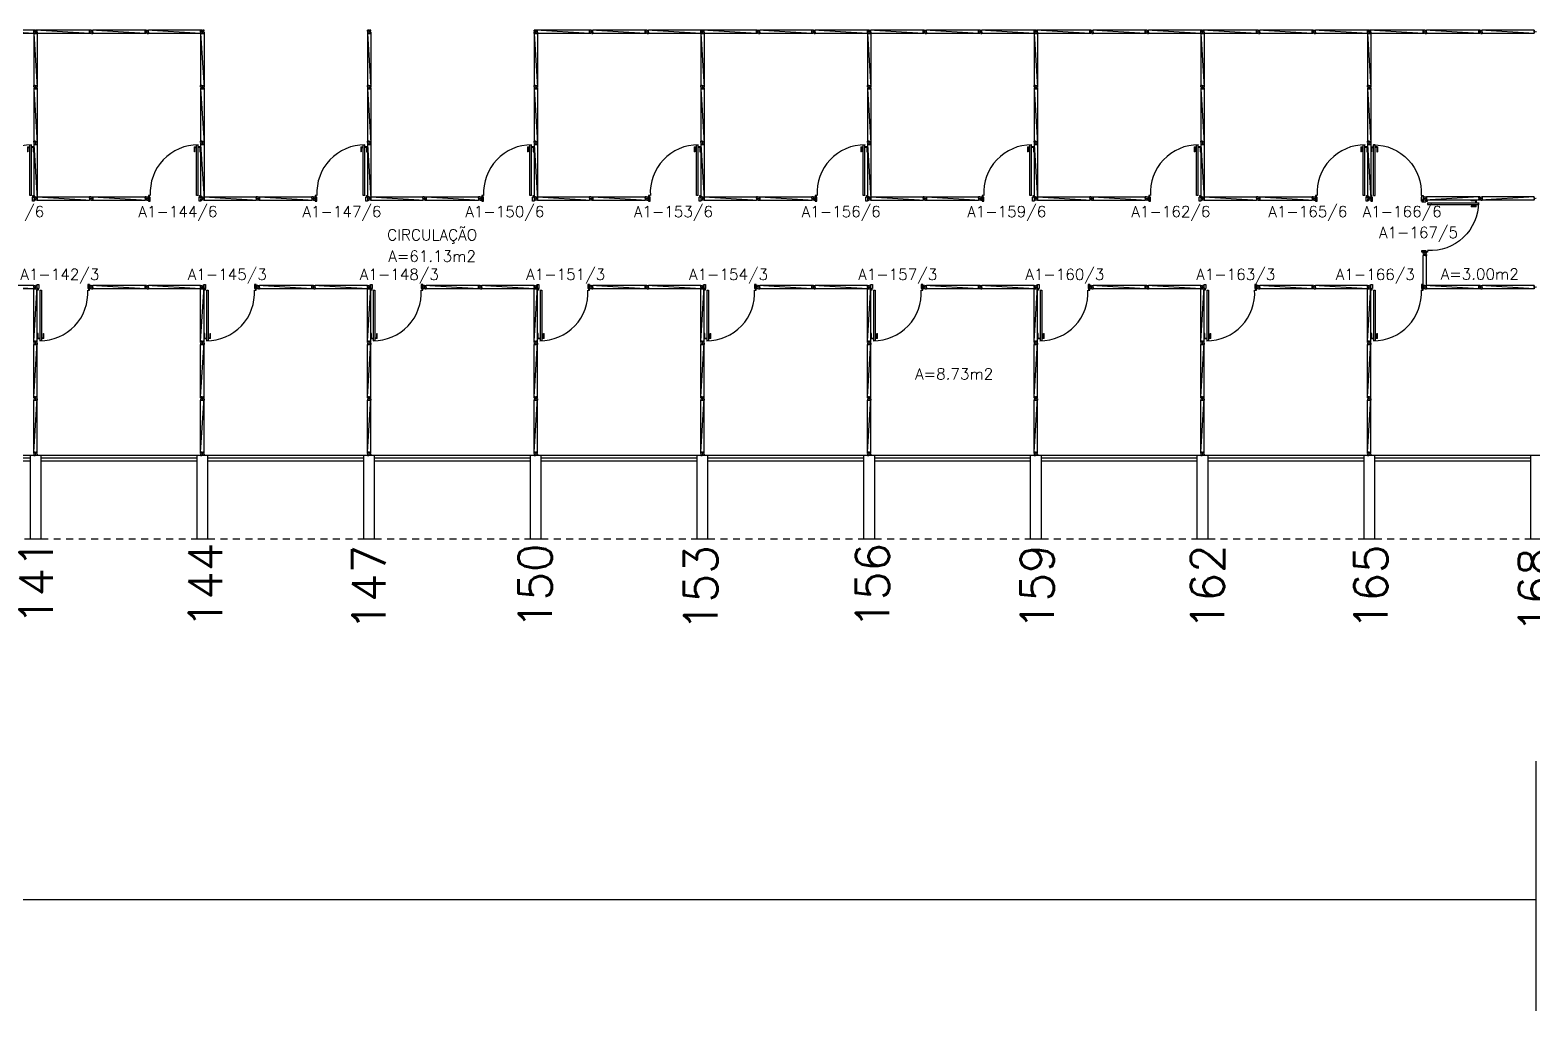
# Model space of a CAD drawing. Header units: millimetres. Extents: x 2641 to 2879, y 1208 to 1302.
# Drawn here: x 2794.93 to 2821.98, y 1210.89 to 1228.56 of the extents above; entities that cross this region are included whole.
import ezdxf
from ezdxf.enums import TextEntityAlignment as Align

# ---------------------------------------------------------------- set-up
doc = ezdxf.new("R2010")
doc.units = ezdxf.units.MM
doc.linetypes.add('HIDDEN2', pattern=[0.1875, 0.125, -0.0625])
for name, color, linetype in [('AREA', 2, 'Continuous'), ('DIV', 2, 'Continuous'), ('ESQ', 1, 'Continuous'), ('ESTR', 3, 'Continuous'), ('NOPILAR1', 2, 'Continuous'), ('PROJ', 1, 'HIDDEN2'), ('TEXTO', 2, 'Continuous'), ('TEXTO-ENDEREÇO', 2, 'Continuous'), ('TEXTOCENTROCUSTO', 2, 'Continuous')]:
    doc.layers.add(name, color=color, linetype=linetype)
doc.styles.add('1', font='romans.shx')
doc.styles.add('NOPILAR', font='simplex.shx', dxfattribs={"height": 0.6})
doc.styles.add('UNB-100', font='simplex.shx', dxfattribs={"height": 0.2})
doc.styles.add('UNB-100-1', font='simplex.shx', dxfattribs={"height": 0.2})
doc.dimstyles.new('1-600', dxfattribs={"dimtxt": 1.1, "dimasz": 2.5, "dimexe": 2, "dimexo": 4, "dimgap": 0.2, "dimtad": 1, "dimdec": 0, "dimzin": 4, "dimdsep": 46, "dimlunit": 6, "dimtxsty": '1', "dimblk1": 'NONE', "dimblk2": 'NONE', "dimsah": 1, "dimcen": 0, "dimclrd": 2, "dimclre": 2, "dimclrt": 2, "dimadec": 0, "dimazin": 0, "dimtfac": 1, "dimtdec": 0, "dimtmove": 2, "dimatfit": 3, "dimldrblk": 'NONE', "dimfxl": 1, "dimtolj": 1, "dimtzin": 0, "dimarcsym": 0})

# ---------------------------------------------------------------- blocks, each defined once
blk = doc.blocks.new('PILAR-SLS')
blk.add_lwpolyline([(0.003, -72.501), (0.003, -74.001), (0.203, -74.001), (0.203, -72.501)], close=True)
blk = doc.blocks.new('PDV2D-SLS')
at = {"layer": 'DIV'}
for p, q in [((0.03, 0.05), (0.06, 0.05)), ((0.03, 0.035), (0.03, 0.05)), ((0.03, -0.035), (0.03, 0.035)), ((0.06, 0.05), (0.06, -0.02)), ((0.941, 0.05), (0.941, -0.02)), ((0.971, 0.05), (0.941, 0.05)), ((0.971, 0.035), (0.971, 0.05)), ((0.971, -0.035), (0.971, 0.035)), ((0.03, -0.05), (0.03, -0.035)), ((0.05, -0.05), (0.03, -0.05)), ((0.05, -0.02), (0.06, -0.02)), ((0.05, -0.02), (0.05, -0.05)), ((0.079, -0.05), (0.109, -0.05)), ((0.079, -0.05), (0.079, -0.965)), ((0.109, -0.05), (0.109, -0.965)), ((0.951, -0.02), (0.941, -0.02)), ((0.951, -0.02), (0.951, -0.05)), ((0.951, -0.05), (0.971, -0.05)), ((0.971, -0.05), (0.971, -0.035)), ((0.036, -0.925), (0.036, -0.835)), ((0.046, -0.835), (0.036, -0.835)), ((0.036, -0.925), (0.076, -0.925)), ((0.046, -0.915), (0.046, -0.835)), ((0.046, -0.915), (0.076, -0.915)), ((0.109, -0.965), (0.079, -0.965)), ((0.141, -0.915), (0.111, -0.915)), ((0.151, -0.925), (0.111, -0.925)), ((0.141, -0.915), (0.141, -0.835)), ((0.141, -0.835), (0.151, -0.835)), ((0.151, -0.925), (0.151, -0.835))]:
    blk.add_line(p, q, dxfattribs=at)
blk.add_arc((0.076, -0.1), 0.865, 270, 3.3214, dxfattribs=at)
blk = doc.blocks.new('DIVMT-SLS')
for p, q in [((-0.03, 0.03), (-0.03, 0.006)), ((-0.008, 0.03), (-0.03, 0.03)), ((-0.0185, 0.006), (-0.03, 0.006)), ((-0.0185, -0.006), (-0.0185, 0.006)), ((-0.008, 0.03), (-0.008, 0.02)), ((-0.008, 0.02), (0.008, 0.02)), ((-0.0051, 0), (0.0051, 0)), ((0.0051, 0), (-0.0051, 0)), ((-0.0051, 0), (0.0051, 0)), ((0.97, -0.03), (0, 0.03)), ((0, -0.0051), (0, 0.0051)), ((0, 0.0051), (0, -0.0051)), ((0.008, 0.03), (0.008, 0.02)), ((0.008, 0.03), (0.03, 0.03)), ((0.0205, 0.006), (0.03, 0.006)), ((0.0205, -0.006), (0.0205, 0.006)), ((0.0205, 0.006), (0.0205, -0.006)), ((0.0205, 0.006), (0.03, 0.006)), ((0.97, 0.03), (0.03, 0.03)), ((0.03, 0.006), (0.03, 0.03)), ((0.03, -0.03), (0.03, 0.03)), ((0.03, -0.005), (0.03, 0.005)), ((0.97, 0.03), (0.97, 0.009)), ((0.97, 0.009), (0.97, 0.027)), ((0.9795, 0.006), (0.97, 0.006)), ((0.97, -0.005), (0.97, 0.005)), ((0.9795, 0.006), (0.9795, -0.006)), ((1.0051, 0), (0.9949, 0)), ((1, 0.0051), (1, -0.0051)), ((-0.0185, -0.006), (-0.03, -0.006)), ((-0.03, -0.03), (-0.03, -0.006)), ((-0.008, -0.03), (-0.03, -0.03)), ((-0.008, -0.03), (-0.008, -0.02)), ((-0.008, -0.02), (0.008, -0.02)), ((0.008, -0.03), (0.008, -0.02)), ((0.008, -0.03), (0.03, -0.03)), ((0.0205, -0.006), (0.03, -0.006)), ((0.0205, -0.006), (0.03, -0.006)), ((0.03, -0.006), (0.03, -0.03)), ((0.97, -0.03), (0.03, -0.03)), ((0.9795, -0.006), (0.97, -0.006)), ((0.97, -0.009), (0.97, -0.027))]:
    blk.add_line(p, q)
blk = doc.blocks.new('A$C40560D69')
at = {"layer": 'DIV'}
for p, q in [((0, 0.038), (0, 0.06)), ((0.024, 0.06), (0, 0.06)), ((0, 0.038), (0.01, 0.038)), ((0, 0.022), (0, 0)), ((0, 0.022), (0.01, 0.022)), ((0, 0), (0.024, 0)), ((0.01, 0.022), (0.01, 0.038)), ((0.024, 0.051), (0.024, 0.06)), ((0.024, 0.051), (0.024, 0.06)), ((0.024, 0.051), (0.036, 0.051)), ((0.036, 0.051), (0.024, 0.051)), ((0.036, 0.012), (0.024, 0.012)), ((0.024, 0.012), (0.024, 0)), ((0.025, 0.03), (0.035, 0.03)), ((0.035, 0.03), (0.025, 0.03)), ((0.03, 0.025), (0.03, 0.035)), ((0.03, 0.035), (0.03, 0.025)), ((0.03, 0.025), (0.03, 0.035)), ((0.036, 0.051), (0.036, 0.06)), ((0.036, 0.051), (0.036, 0.06)), ((0.036, 0.06), (0.06, 0.06)), ((0.036, 0.012), (0.036, 0)), ((0.06, 0), (0.036, 0)), ((0.05, 0.022), (0.05, 0.038)), ((0.06, 0.038), (0.05, 0.038)), ((0.06, 0.022), (0.05, 0.022)), ((0.06, 0.038), (0.06, 0.06)), ((0.06, 0.022), (0.06, 0))]:
    blk.add_line(p, q, dxfattribs=at)
blk = doc.blocks.new('*D52')
at = {"layer": 'DEFPOINTS', "color": 0, "transparency": 16777216}
for p in [(2731.933, 1219.395), (2822.033, 1219.395), (2731.933, 1212.895)]:
    blk.add_point(p, dxfattribs=at)
at = {"layer": 'TEXTOCENTROCUSTO', "color": 2, "lineweight": -2, "transparency": 16777216}
for p, q in [((2731.933, 1215.395), (2731.933, 1210.895)), ((2822.033, 1215.395), (2822.033, 1210.895)), ((2822.033, 1212.895), (2731.933, 1212.895))]:
    blk.add_line(p, q, dxfattribs=at)
at = {"layer": 'TEXTOCENTROCUSTO', "color": 2, "transparency": 16777216, "insert": (2776.983, 1213.828), "char_height": 1.1, "attachment_point": 5, "style": '1'}
blk.add_mtext('\\A1;Biologia', dxfattribs=at)
blk = doc.blocks.new('_NONE')
at = {"color": 0, "linetype": 'ByBlock'}
blk.add_circle((0, 0), 0.25, dxfattribs=at)

msp = doc.modelspace()

# ---------------------------------------------------------------- linework, layer by layer
at = {"layer": 'DIV'}
for p, q in [((2795.003, 1228.556), (2795.063, 1228.556)), ((2795.027, 1228.556), (2795.003, 1228.556)), ((2795.003, 1228.556), (2795.063, 1228.556)), ((2795.003, 1228.534), (2795.003, 1228.556)), ((2795.003, 1228.534), (2795.013, 1228.534)), ((2795.003, 1228.518), (2795.013, 1228.518)), ((2795.003, 1228.518), (2795.003, 1228.496)), ((2795.003, 1228.496), (2795.027, 1228.496)), ((2795.003, 1228.496), (2795.063, 1228.496)), ((2795.024, 1228.556), (2795.006, 1228.556)), ((2795.024, 1228.496), (2795.006, 1228.496)), ((2795.013, 1228.518), (2795.013, 1228.534)), ((2795.027, 1228.547), (2795.027, 1228.556)), ((2795.027, 1228.547), (2795.027, 1228.556)), ((2795.027, 1228.547), (2795.027, 1228.556)), ((2795.039, 1228.547), (2795.027, 1228.547)), ((2795.027, 1228.547), (2795.039, 1228.547)), ((2795.039, 1228.547), (2795.027, 1228.547)), ((2795.027, 1228.508), (2795.039, 1228.508)), ((2795.027, 1228.508), (2795.027, 1228.496)), ((2795.027, 1228.506), (2795.027, 1228.496)), ((2795.039, 1228.506), (2795.027, 1228.506)), ((2795.028, 1228.556), (2795.038, 1228.556)), ((2795.028, 1228.556), (2795.038, 1228.556)), ((2795.038, 1228.526), (2795.028, 1228.526)), ((2795.028, 1228.526), (2795.038, 1228.526)), ((2795.038, 1228.526), (2795.028, 1228.526)), ((2795.038, 1228.526), (2795.028, 1228.526)), ((2795.028, 1228.496), (2795.038, 1228.496)), ((2795.033, 1228.521), (2795.033, 1228.531)), ((2795.033, 1228.531), (2795.033, 1228.521)), ((2795.033, 1228.521), (2795.033, 1228.531)), ((2795.033, 1228.531), (2795.033, 1228.521)), ((2795.033, 1228.521), (2795.033, 1228.531)), ((2795.039, 1228.547), (2795.039, 1228.556)), ((2795.039, 1228.547), (2795.039, 1228.556)), ((2795.039, 1228.556), (2795.063, 1228.556)), ((2795.039, 1228.547), (2795.039, 1228.556)), ((2795.039, 1228.508), (2795.039, 1228.496)), ((2795.039, 1228.506), (2795.039, 1228.496)), ((2795.063, 1228.496), (2795.039, 1228.496)), ((2795.042, 1228.556), (2795.06, 1228.556)), ((2795.063, 1228.556), (2795.042, 1228.556)), ((2795.063, 1228.496), (2795.042, 1228.496)), ((2795.042, 1228.496), (2795.06, 1228.496)), ((2795.053, 1228.518), (2795.053, 1228.534)), ((2795.063, 1228.534), (2795.053, 1228.534)), ((2795.063, 1228.518), (2795.053, 1228.518)), ((2795.063, 1228.534), (2795.063, 1228.556)), ((2795.063, 1228.518), (2795.063, 1228.496)), ((2798.003, 1228.556), (2798.063, 1228.556)), ((2798.003, 1228.534), (2798.003, 1228.556)), ((2798.027, 1228.556), (2798.003, 1228.556)), ((2798.003, 1228.556), (2798.063, 1228.556)), ((2798.003, 1228.534), (2798.013, 1228.534)), ((2798.003, 1228.518), (2798.003, 1228.496)), ((2798.003, 1228.518), (2798.013, 1228.518)), ((2798.003, 1228.496), (2798.027, 1228.496)), ((2798.003, 1228.496), (2798.063, 1228.496)), ((2798.024, 1228.556), (2798.006, 1228.556)), ((2798.024, 1228.496), (2798.006, 1228.496)), ((2798.013, 1228.518), (2798.013, 1228.534)), ((2798.027, 1228.547), (2798.027, 1228.556)), ((2798.027, 1228.547), (2798.027, 1228.556)), ((2798.027, 1228.547), (2798.027, 1228.556)), ((2798.039, 1228.547), (2798.027, 1228.547)), ((2798.027, 1228.547), (2798.039, 1228.547)), ((2798.039, 1228.547), (2798.027, 1228.547)), ((2798.027, 1228.508), (2798.039, 1228.508)), ((2798.027, 1228.508), (2798.027, 1228.496)), ((2798.027, 1228.506), (2798.027, 1228.496)), ((2798.039, 1228.506), (2798.027, 1228.506)), ((2798.028, 1228.556), (2798.038, 1228.556)), ((2798.028, 1228.556), (2798.038, 1228.556)), ((2798.038, 1228.526), (2798.028, 1228.526)), ((2798.028, 1228.526), (2798.038, 1228.526)), ((2798.038, 1228.526), (2798.028, 1228.526)), ((2798.038, 1228.526), (2798.028, 1228.526)), ((2798.028, 1228.496), (2798.038, 1228.496)), ((2798.033, 1228.521), (2798.033, 1228.531)), ((2798.033, 1228.531), (2798.033, 1228.521)), ((2798.033, 1228.521), (2798.033, 1228.531)), ((2798.033, 1228.531), (2798.033, 1228.521)), ((2798.033, 1228.521), (2798.033, 1228.531)), ((2798.039, 1228.547), (2798.039, 1228.556)), ((2798.039, 1228.547), (2798.039, 1228.556)), ((2798.039, 1228.556), (2798.063, 1228.556)), ((2798.039, 1228.547), (2798.039, 1228.556)), ((2798.039, 1228.508), (2798.039, 1228.496)), ((2798.039, 1228.506), (2798.039, 1228.496)), ((2798.063, 1228.496), (2798.039, 1228.496)), ((2798.042, 1228.556), (2798.06, 1228.556)), ((2798.063, 1228.556), (2798.042, 1228.556)), ((2798.063, 1228.496), (2798.042, 1228.496)), ((2798.042, 1228.496), (2798.06, 1228.496)), ((2798.053, 1228.518), (2798.053, 1228.534)), ((2798.063, 1228.534), (2798.053, 1228.534)), ((2798.063, 1228.518), (2798.053, 1228.518)), ((2798.063, 1228.534), (2798.063, 1228.556)), ((2798.063, 1228.518), (2798.063, 1228.496)), ((2801.003, 1228.556), (2801.063, 1228.556)), ((2801.003, 1228.534), (2801.003, 1228.556)), ((2801.027, 1228.556), (2801.003, 1228.556)), ((2801.003, 1228.556), (2801.063, 1228.556)), ((2801.003, 1228.534), (2801.013, 1228.534)), ((2801.003, 1228.518), (2801.003, 1228.496)), ((2801.003, 1228.518), (2801.013, 1228.518)), ((2801.003, 1228.496), (2801.027, 1228.496)), ((2801.003, 1228.496), (2801.063, 1228.496)), ((2801.024, 1228.556), (2801.006, 1228.556)), ((2801.024, 1228.496), (2801.006, 1228.496)), ((2801.013, 1228.518), (2801.013, 1228.534)), ((2801.027, 1228.547), (2801.027, 1228.556)), ((2801.027, 1228.547), (2801.027, 1228.556)), ((2801.027, 1228.547), (2801.027, 1228.556)), ((2801.039, 1228.547), (2801.027, 1228.547)), ((2801.027, 1228.547), (2801.039, 1228.547)), ((2801.039, 1228.547), (2801.027, 1228.547)), ((2801.027, 1228.508), (2801.039, 1228.508)), ((2801.027, 1228.508), (2801.027, 1228.496)), ((2801.027, 1228.506), (2801.027, 1228.496)), ((2801.039, 1228.506), (2801.027, 1228.506)), ((2801.028, 1228.556), (2801.038, 1228.556)), ((2801.028, 1228.556), (2801.038, 1228.556)), ((2801.038, 1228.526), (2801.028, 1228.526)), ((2801.028, 1228.526), (2801.038, 1228.526)), ((2801.038, 1228.526), (2801.028, 1228.526)), ((2801.038, 1228.526), (2801.028, 1228.526)), ((2801.028, 1228.496), (2801.038, 1228.496)), ((2801.033, 1228.521), (2801.033, 1228.531)), ((2801.033, 1228.531), (2801.033, 1228.521)), ((2801.033, 1228.521), (2801.033, 1228.531)), ((2801.033, 1228.531), (2801.033, 1228.521)), ((2801.033, 1228.521), (2801.033, 1228.531)), ((2801.039, 1228.547), (2801.039, 1228.556)), ((2801.039, 1228.547), (2801.039, 1228.556)), ((2801.039, 1228.556), (2801.063, 1228.556)), ((2801.039, 1228.547), (2801.039, 1228.556)), ((2801.039, 1228.508), (2801.039, 1228.496)), ((2801.039, 1228.506), (2801.039, 1228.496)), ((2801.063, 1228.496), (2801.039, 1228.496)), ((2801.042, 1228.556), (2801.06, 1228.556)), ((2801.063, 1228.556), (2801.042, 1228.556)), ((2801.063, 1228.496), (2801.042, 1228.496)), ((2801.042, 1228.496), (2801.06, 1228.496)), ((2801.053, 1228.518), (2801.053, 1228.534)), ((2801.063, 1228.534), (2801.053, 1228.534)), ((2801.063, 1228.518), (2801.053, 1228.518)), ((2801.063, 1228.534), (2801.063, 1228.556)), ((2801.063, 1228.518), (2801.063, 1228.496)), ((2804.003, 1228.556), (2804.063, 1228.556)), ((2804.003, 1228.534), (2804.003, 1228.556)), ((2804.027, 1228.556), (2804.003, 1228.556)), ((2804.003, 1228.556), (2804.063, 1228.556)), ((2804.003, 1228.556), (2804.063, 1228.556)), ((2804.027, 1228.556), (2804.003, 1228.556)), ((2804.003, 1228.534), (2804.003, 1228.556)), ((2804.003, 1228.556), (2804.063, 1228.556)), ((2804.003, 1228.534), (2804.013, 1228.534)), ((2804.003, 1228.534), (2804.013, 1228.534)), ((2804.003, 1228.518), (2804.003, 1228.496)), ((2804.003, 1228.518), (2804.013, 1228.518)), ((2804.003, 1228.518), (2804.013, 1228.518)), ((2804.003, 1228.518), (2804.003, 1228.496)), ((2804.003, 1228.496), (2804.027, 1228.496)), ((2804.003, 1228.496), (2804.063, 1228.496)), ((2804.003, 1228.496), (2804.063, 1228.496)), ((2804.003, 1228.496), (2804.027, 1228.496)), ((2804.024, 1228.556), (2804.006, 1228.556)), ((2804.024, 1228.556), (2804.006, 1228.556)), ((2804.024, 1228.496), (2804.006, 1228.496)), ((2804.024, 1228.496), (2804.006, 1228.496)), ((2804.013, 1228.518), (2804.013, 1228.534)), ((2804.013, 1228.518), (2804.013, 1228.534)), ((2804.027, 1228.547), (2804.027, 1228.556)), ((2804.027, 1228.547), (2804.027, 1228.556)), ((2804.027, 1228.547), (2804.027, 1228.556)), ((2804.027, 1228.547), (2804.027, 1228.556)), ((2804.027, 1228.547), (2804.027, 1228.556)), ((2804.027, 1228.547), (2804.027, 1228.556)), ((2804.039, 1228.547), (2804.027, 1228.547)), ((2804.027, 1228.547), (2804.039, 1228.547)), ((2804.039, 1228.547), (2804.027, 1228.547)), ((2804.039, 1228.547), (2804.027, 1228.547)), ((2804.027, 1228.547), (2804.039, 1228.547)), ((2804.039, 1228.547), (2804.027, 1228.547)), ((2804.027, 1228.508), (2804.039, 1228.508)), ((2804.027, 1228.508), (2804.027, 1228.496)), ((2804.027, 1228.508), (2804.027, 1228.496)), ((2804.027, 1228.508), (2804.039, 1228.508)), ((2804.027, 1228.506), (2804.027, 1228.496)), ((2804.039, 1228.506), (2804.027, 1228.506)), ((2804.039, 1228.506), (2804.027, 1228.506)), ((2804.027, 1228.506), (2804.027, 1228.496)), ((2804.028, 1228.556), (2804.038, 1228.556)), ((2804.028, 1228.556), (2804.038, 1228.556)), ((2804.028, 1228.556), (2804.038, 1228.556)), ((2804.028, 1228.556), (2804.038, 1228.556)), ((2804.038, 1228.526), (2804.028, 1228.526)), ((2804.028, 1228.526), (2804.038, 1228.526)), ((2804.038, 1228.526), (2804.028, 1228.526)), ((2804.038, 1228.526), (2804.028, 1228.526)), ((2804.038, 1228.526), (2804.028, 1228.526)), ((2804.038, 1228.526), (2804.028, 1228.526)), ((2804.028, 1228.526), (2804.038, 1228.526)), ((2804.038, 1228.526), (2804.028, 1228.526)), ((2804.028, 1228.496), (2804.038, 1228.496)), ((2804.028, 1228.496), (2804.038, 1228.496)), ((2804.033, 1228.521), (2804.033, 1228.531)), ((2804.033, 1228.531), (2804.033, 1228.521)), ((2804.033, 1228.521), (2804.033, 1228.531)), ((2804.033, 1228.531), (2804.033, 1228.521)), ((2804.033, 1228.521), (2804.033, 1228.531)), ((2804.033, 1228.521), (2804.033, 1228.531)), ((2804.033, 1228.531), (2804.033, 1228.521)), ((2804.033, 1228.521), (2804.033, 1228.531)), ((2804.033, 1228.531), (2804.033, 1228.521)), ((2804.033, 1228.521), (2804.033, 1228.531)), ((2804.039, 1228.547), (2804.039, 1228.556)), ((2804.039, 1228.547), (2804.039, 1228.556)), ((2804.039, 1228.556), (2804.063, 1228.556)), ((2804.039, 1228.547), (2804.039, 1228.556)), ((2804.039, 1228.547), (2804.039, 1228.556)), ((2804.039, 1228.556), (2804.063, 1228.556)), ((2804.039, 1228.547), (2804.039, 1228.556)), ((2804.039, 1228.547), (2804.039, 1228.556)), ((2804.039, 1228.508), (2804.039, 1228.496)), ((2804.039, 1228.508), (2804.039, 1228.496)), ((2804.039, 1228.506), (2804.039, 1228.496)), ((2804.039, 1228.506), (2804.039, 1228.496)), ((2804.063, 1228.496), (2804.039, 1228.496)), ((2804.063, 1228.496), (2804.039, 1228.496)), ((2804.042, 1228.556), (2804.06, 1228.556)), ((2804.063, 1228.556), (2804.042, 1228.556)), ((2804.063, 1228.556), (2804.042, 1228.556)), ((2804.042, 1228.556), (2804.06, 1228.556)), ((2804.063, 1228.496), (2804.042, 1228.496)), ((2804.042, 1228.496), (2804.06, 1228.496)), ((2804.042, 1228.496), (2804.06, 1228.496)), ((2804.063, 1228.496), (2804.042, 1228.496)), ((2804.053, 1228.518), (2804.053, 1228.534)), ((2804.063, 1228.534), (2804.053, 1228.534)), ((2804.063, 1228.534), (2804.053, 1228.534)), ((2804.053, 1228.518), (2804.053, 1228.534)), ((2804.063, 1228.518), (2804.053, 1228.518)), ((2804.063, 1228.518), (2804.053, 1228.518)), ((2804.063, 1228.534), (2804.063, 1228.556)), ((2804.063, 1228.534), (2804.063, 1228.556)), ((2804.063, 1228.518), (2804.063, 1228.496)), ((2804.063, 1228.518), (2804.063, 1228.496)), ((2807.003, 1228.556), (2807.063, 1228.556)), ((2807.003, 1228.534), (2807.003, 1228.556)), ((2807.027, 1228.556), (2807.003, 1228.556)), ((2807.003, 1228.556), (2807.063, 1228.556)), ((2807.003, 1228.556), (2807.063, 1228.556)), ((2807.003, 1228.534), (2807.003, 1228.556)), ((2807.027, 1228.556), (2807.003, 1228.556)), ((2807.003, 1228.556), (2807.063, 1228.556)), ((2807.003, 1228.556), (2807.063, 1228.556)), ((2807.027, 1228.556), (2807.003, 1228.556)), ((2807.003, 1228.534), (2807.003, 1228.556)), ((2807.003, 1228.556), (2807.063, 1228.556)), ((2807.003, 1228.534), (2807.013, 1228.534)), ((2807.003, 1228.534), (2807.013, 1228.534)), ((2807.003, 1228.534), (2807.013, 1228.534)), ((2807.003, 1228.518), (2807.003, 1228.496)), ((2807.003, 1228.518), (2807.013, 1228.518)), ((2807.003, 1228.518), (2807.003, 1228.496)), ((2807.003, 1228.518), (2807.013, 1228.518)), ((2807.003, 1228.518), (2807.013, 1228.518)), ((2807.003, 1228.518), (2807.003, 1228.496)), ((2807.003, 1228.496), (2807.027, 1228.496)), ((2807.003, 1228.496), (2807.063, 1228.496)), ((2807.003, 1228.496), (2807.027, 1228.496)), ((2807.003, 1228.496), (2807.063, 1228.496)), ((2807.003, 1228.496), (2807.063, 1228.496)), ((2807.003, 1228.496), (2807.027, 1228.496)), ((2807.024, 1228.556), (2807.006, 1228.556)), ((2807.024, 1228.556), (2807.006, 1228.556)), ((2807.024, 1228.556), (2807.006, 1228.556)), ((2807.024, 1228.496), (2807.006, 1228.496)), ((2807.024, 1228.496), (2807.006, 1228.496)), ((2807.024, 1228.496), (2807.006, 1228.496)), ((2807.013, 1228.518), (2807.013, 1228.534)), ((2807.013, 1228.518), (2807.013, 1228.534)), ((2807.013, 1228.518), (2807.013, 1228.534)), ((2807.027, 1228.547), (2807.027, 1228.556)), ((2807.027, 1228.547), (2807.027, 1228.556)), ((2807.027, 1228.547), (2807.027, 1228.556)), ((2807.027, 1228.547), (2807.027, 1228.556)), ((2807.027, 1228.547), (2807.027, 1228.556)), ((2807.027, 1228.547), (2807.027, 1228.556)), ((2807.027, 1228.547), (2807.027, 1228.556)), ((2807.027, 1228.547), (2807.027, 1228.556)), ((2807.027, 1228.547), (2807.027, 1228.556)), ((2807.039, 1228.547), (2807.027, 1228.547)), ((2807.027, 1228.547), (2807.039, 1228.547)), ((2807.039, 1228.547), (2807.027, 1228.547)), ((2807.039, 1228.547), (2807.027, 1228.547)), ((2807.027, 1228.547), (2807.039, 1228.547)), ((2807.039, 1228.547), (2807.027, 1228.547)), ((2807.039, 1228.547), (2807.027, 1228.547)), ((2807.027, 1228.547), (2807.039, 1228.547)), ((2807.039, 1228.547), (2807.027, 1228.547)), ((2807.027, 1228.508), (2807.039, 1228.508)), ((2807.027, 1228.508), (2807.027, 1228.496)), ((2807.027, 1228.508), (2807.039, 1228.508)), ((2807.027, 1228.508), (2807.027, 1228.496)), ((2807.027, 1228.508), (2807.027, 1228.496)), ((2807.027, 1228.508), (2807.039, 1228.508)), ((2807.027, 1228.506), (2807.027, 1228.496)), ((2807.039, 1228.506), (2807.027, 1228.506)), ((2807.027, 1228.506), (2807.027, 1228.496)), ((2807.039, 1228.506), (2807.027, 1228.506)), ((2807.039, 1228.506), (2807.027, 1228.506)), ((2807.027, 1228.506), (2807.027, 1228.496)), ((2807.028, 1228.556), (2807.038, 1228.556)), ((2807.028, 1228.556), (2807.038, 1228.556)), ((2807.028, 1228.556), (2807.038, 1228.556)), ((2807.028, 1228.556), (2807.038, 1228.556)), ((2807.028, 1228.556), (2807.038, 1228.556)), ((2807.028, 1228.556), (2807.038, 1228.556)), ((2807.038, 1228.526), (2807.028, 1228.526)), ((2807.028, 1228.526), (2807.038, 1228.526)), ((2807.038, 1228.526), (2807.028, 1228.526)), ((2807.038, 1228.526), (2807.028, 1228.526)), ((2807.038, 1228.526), (2807.028, 1228.526)), ((2807.028, 1228.526), (2807.038, 1228.526)), ((2807.038, 1228.526), (2807.028, 1228.526)), ((2807.038, 1228.526), (2807.028, 1228.526)), ((2807.038, 1228.526), (2807.028, 1228.526)), ((2807.038, 1228.526), (2807.028, 1228.526)), ((2807.028, 1228.526), (2807.038, 1228.526)), ((2807.038, 1228.526), (2807.028, 1228.526)), ((2807.028, 1228.496), (2807.038, 1228.496)), ((2807.028, 1228.496), (2807.038, 1228.496)), ((2807.028, 1228.496), (2807.038, 1228.496)), ((2807.033, 1228.521), (2807.033, 1228.531)), ((2807.033, 1228.531), (2807.033, 1228.521)), ((2807.033, 1228.521), (2807.033, 1228.531)), ((2807.033, 1228.531), (2807.033, 1228.521)), ((2807.033, 1228.521), (2807.033, 1228.531)), ((2807.033, 1228.521), (2807.033, 1228.531)), ((2807.033, 1228.531), (2807.033, 1228.521)), ((2807.033, 1228.521), (2807.033, 1228.531)), ((2807.033, 1228.531), (2807.033, 1228.521)), ((2807.033, 1228.521), (2807.033, 1228.531)), ((2807.033, 1228.521), (2807.033, 1228.531)), ((2807.033, 1228.531), (2807.033, 1228.521)), ((2807.033, 1228.521), (2807.033, 1228.531)), ((2807.033, 1228.531), (2807.033, 1228.521)), ((2807.033, 1228.521), (2807.033, 1228.531)), ((2807.039, 1228.547), (2807.039, 1228.556)), ((2807.039, 1228.547), (2807.039, 1228.556)), ((2807.039, 1228.556), (2807.063, 1228.556)), ((2807.039, 1228.547), (2807.039, 1228.556)), ((2807.039, 1228.547), (2807.039, 1228.556)), ((2807.039, 1228.547), (2807.039, 1228.556)), ((2807.039, 1228.556), (2807.063, 1228.556)), ((2807.039, 1228.547), (2807.039, 1228.556)), ((2807.039, 1228.547), (2807.039, 1228.556)), ((2807.039, 1228.556), (2807.063, 1228.556)), ((2807.039, 1228.547), (2807.039, 1228.556)), ((2807.039, 1228.547), (2807.039, 1228.556)), ((2807.039, 1228.508), (2807.039, 1228.496)), ((2807.039, 1228.508), (2807.039, 1228.496)), ((2807.039, 1228.508), (2807.039, 1228.496)), ((2807.039, 1228.506), (2807.039, 1228.496)), ((2807.039, 1228.506), (2807.039, 1228.496)), ((2807.039, 1228.506), (2807.039, 1228.496)), ((2807.063, 1228.496), (2807.039, 1228.496)), ((2807.063, 1228.496), (2807.039, 1228.496)), ((2807.063, 1228.496), (2807.039, 1228.496)), ((2807.042, 1228.556), (2807.06, 1228.556)), ((2807.063, 1228.556), (2807.042, 1228.556)), ((2807.042, 1228.556), (2807.06, 1228.556)), ((2807.063, 1228.556), (2807.042, 1228.556)), ((2807.063, 1228.556), (2807.042, 1228.556)), ((2807.042, 1228.556), (2807.06, 1228.556)), ((2807.063, 1228.496), (2807.042, 1228.496)), ((2807.042, 1228.496), (2807.06, 1228.496)), ((2807.063, 1228.496), (2807.042, 1228.496)), ((2807.042, 1228.496), (2807.06, 1228.496)), ((2807.042, 1228.496), (2807.06, 1228.496)), ((2807.063, 1228.496), (2807.042, 1228.496)), ((2807.053, 1228.518), (2807.053, 1228.534)), ((2807.063, 1228.534), (2807.053, 1228.534)), ((2807.053, 1228.518), (2807.053, 1228.534)), ((2807.063, 1228.534), (2807.053, 1228.534)), ((2807.063, 1228.534), (2807.053, 1228.534)), ((2807.053, 1228.518), (2807.053, 1228.534)), ((2807.063, 1228.518), (2807.053, 1228.518)), ((2807.063, 1228.518), (2807.053, 1228.518)), ((2807.063, 1228.518), (2807.053, 1228.518)), ((2807.063, 1228.534), (2807.063, 1228.556)), ((2807.063, 1228.534), (2807.063, 1228.556)), ((2807.063, 1228.534), (2807.063, 1228.556)), ((2807.063, 1228.518), (2807.063, 1228.496)), ((2807.063, 1228.518), (2807.063, 1228.496)), ((2807.063, 1228.518), (2807.063, 1228.496)), ((2810.003, 1228.496), (2810.003, 1228.556)), ((2810.003, 1228.556), (2810.003, 1228.535)), ((2810.003, 1228.556), (2810.063, 1228.556)), ((2810.003, 1228.534), (2810.003, 1228.556)), ((2810.027, 1228.556), (2810.003, 1228.556)), ((2810.003, 1228.535), (2810.003, 1228.553)), ((2810.003, 1228.534), (2810.013, 1228.534)), ((2810.012, 1228.532), (2810.003, 1228.532)), ((2810.003, 1228.521), (2810.003, 1228.531)), ((2810.012, 1228.52), (2810.003, 1228.52)), ((2810.003, 1228.518), (2810.003, 1228.496)), ((2810.003, 1228.518), (2810.013, 1228.518)), ((2810.003, 1228.517), (2810.003, 1228.499)), ((2810.003, 1228.496), (2810.027, 1228.496)), ((2810.012, 1228.532), (2810.012, 1228.52)), ((2810.013, 1228.518), (2810.013, 1228.534)), ((2810.027, 1228.547), (2810.027, 1228.556)), ((2810.027, 1228.547), (2810.027, 1228.556)), ((2810.039, 1228.547), (2810.027, 1228.547)), ((2810.027, 1228.547), (2810.039, 1228.547)), ((2810.038, 1228.526), (2810.027, 1228.526)), ((2810.027, 1228.526), (2810.038, 1228.526)), ((2810.027, 1228.508), (2810.039, 1228.508)), ((2810.027, 1228.508), (2810.027, 1228.496)), ((2810.028, 1228.556), (2810.038, 1228.556)), ((2810.038, 1228.526), (2810.028, 1228.526)), ((2810.033, 1228.531), (2810.033, 1228.521)), ((2810.033, 1228.521), (2810.033, 1228.531)), ((2810.033, 1228.531), (2810.033, 1228.521)), ((2810.033, 1228.521), (2810.033, 1228.531)), ((2810.039, 1228.547), (2810.039, 1228.556)), ((2810.039, 1228.547), (2810.039, 1228.556)), ((2810.039, 1228.556), (2810.063, 1228.556)), ((2810.039, 1228.508), (2810.039, 1228.496)), ((2810.063, 1228.496), (2810.039, 1228.496)), ((2810.053, 1228.518), (2810.053, 1228.534)), ((2810.063, 1228.534), (2810.053, 1228.534)), ((2810.063, 1228.518), (2810.053, 1228.518)), ((2810.063, 1228.534), (2810.063, 1228.556)), ((2810.063, 1228.518), (2810.063, 1228.496)), ((2811.003, 1228.556), (2811.003, 1228.535)), ((2811.003, 1228.496), (2811.003, 1228.556)), ((2811.003, 1228.535), (2811.003, 1228.553)), ((2811.012, 1228.532), (2811.003, 1228.532)), ((2811.003, 1228.521), (2811.003, 1228.531)), ((2811.012, 1228.52), (2811.003, 1228.52)), ((2811.003, 1228.517), (2811.003, 1228.499)), ((2811.012, 1228.532), (2811.012, 1228.52)), ((2811.038, 1228.526), (2811.028, 1228.526)), ((2811.033, 1228.531), (2811.033, 1228.521)), ((2813.003, 1228.556), (2813.063, 1228.556)), ((2813.003, 1228.556), (2813.063, 1228.556)), ((2813.003, 1228.534), (2813.003, 1228.556)), ((2813.027, 1228.556), (2813.003, 1228.556)), ((2813.003, 1228.534), (2813.013, 1228.534)), ((2813.003, 1228.518), (2813.003, 1228.496)), ((2813.003, 1228.518), (2813.013, 1228.518)), ((2813.003, 1228.496), (2813.027, 1228.496)), ((2813.024, 1228.556), (2813.006, 1228.556)), ((2813.013, 1228.518), (2813.013, 1228.534)), ((2813.027, 1228.547), (2813.027, 1228.556)), ((2813.027, 1228.547), (2813.027, 1228.556)), ((2813.027, 1228.547), (2813.027, 1228.556)), ((2813.039, 1228.547), (2813.027, 1228.547)), ((2813.039, 1228.547), (2813.027, 1228.547)), ((2813.027, 1228.547), (2813.039, 1228.547)), ((2813.027, 1228.508), (2813.039, 1228.508)), ((2813.027, 1228.508), (2813.027, 1228.496)), ((2813.028, 1228.556), (2813.038, 1228.556)), ((2813.028, 1228.556), (2813.038, 1228.556)), ((2813.038, 1228.526), (2813.028, 1228.526)), ((2813.038, 1228.526), (2813.028, 1228.526)), ((2813.028, 1228.526), (2813.038, 1228.526)), ((2813.033, 1228.521), (2813.033, 1228.531)), ((2813.033, 1228.521), (2813.033, 1228.531)), ((2813.033, 1228.531), (2813.033, 1228.521)), ((2813.033, 1228.521), (2813.033, 1228.531)), ((2813.039, 1228.547), (2813.039, 1228.556)), ((2813.039, 1228.547), (2813.039, 1228.556)), ((2813.039, 1228.547), (2813.039, 1228.556)), ((2813.039, 1228.556), (2813.063, 1228.556)), ((2813.039, 1228.508), (2813.039, 1228.496)), ((2813.063, 1228.496), (2813.039, 1228.496)), ((2813.042, 1228.556), (2813.06, 1228.556)), ((2813.063, 1228.556), (2813.042, 1228.556)), ((2813.053, 1228.518), (2813.053, 1228.534)), ((2813.063, 1228.534), (2813.053, 1228.534)), ((2813.063, 1228.518), (2813.053, 1228.518)), ((2813.063, 1228.534), (2813.063, 1228.556)), ((2813.063, 1228.518), (2813.063, 1228.496)), ((2816.003, 1228.556), (2816.063, 1228.556)), ((2816.027, 1228.556), (2816.003, 1228.556)), ((2816.003, 1228.534), (2816.003, 1228.556)), ((2816.003, 1228.556), (2816.063, 1228.556)), ((2816.003, 1228.534), (2816.013, 1228.534)), ((2816.003, 1228.518), (2816.013, 1228.518)), ((2816.003, 1228.518), (2816.003, 1228.496)), ((2816.003, 1228.496), (2816.063, 1228.496)), ((2816.003, 1228.496), (2816.027, 1228.496)), ((2816.024, 1228.556), (2816.006, 1228.556)), ((2816.024, 1228.496), (2816.006, 1228.496)), ((2816.013, 1228.518), (2816.013, 1228.534)), ((2816.027, 1228.547), (2816.027, 1228.556)), ((2816.027, 1228.547), (2816.027, 1228.556)), ((2816.027, 1228.547), (2816.027, 1228.556)), ((2816.039, 1228.547), (2816.027, 1228.547)), ((2816.027, 1228.547), (2816.039, 1228.547)), ((2816.039, 1228.547), (2816.027, 1228.547)), ((2816.027, 1228.508), (2816.027, 1228.496)), ((2816.027, 1228.508), (2816.039, 1228.508)), ((2816.039, 1228.506), (2816.027, 1228.506)), ((2816.027, 1228.506), (2816.027, 1228.496)), ((2816.028, 1228.556), (2816.038, 1228.556)), ((2816.028, 1228.556), (2816.038, 1228.556)), ((2816.038, 1228.526), (2816.028, 1228.526)), ((2816.038, 1228.526), (2816.028, 1228.526)), ((2816.028, 1228.526), (2816.038, 1228.526)), ((2816.038, 1228.526), (2816.028, 1228.526)), ((2816.028, 1228.496), (2816.038, 1228.496)), ((2816.033, 1228.521), (2816.033, 1228.531)), ((2816.033, 1228.531), (2816.033, 1228.521)), ((2816.033, 1228.521), (2816.033, 1228.531)), ((2816.033, 1228.531), (2816.033, 1228.521)), ((2816.033, 1228.521), (2816.033, 1228.531)), ((2816.039, 1228.547), (2816.039, 1228.556)), ((2816.039, 1228.556), (2816.063, 1228.556)), ((2816.039, 1228.547), (2816.039, 1228.556)), ((2816.039, 1228.547), (2816.039, 1228.556)), ((2816.039, 1228.508), (2816.039, 1228.496)), ((2816.039, 1228.506), (2816.039, 1228.496)), ((2816.063, 1228.496), (2816.039, 1228.496)), ((2816.063, 1228.556), (2816.042, 1228.556)), ((2816.042, 1228.556), (2816.06, 1228.556)), ((2816.042, 1228.496), (2816.06, 1228.496)), ((2816.063, 1228.496), (2816.042, 1228.496)), ((2816.063, 1228.534), (2816.053, 1228.534)), ((2816.053, 1228.518), (2816.053, 1228.534)), ((2816.063, 1228.518), (2816.053, 1228.518)), ((2816.063, 1228.534), (2816.063, 1228.556)), ((2816.063, 1228.518), (2816.063, 1228.496)), ((2819.003, 1228.534), (2819.003, 1228.556)), ((2819.003, 1228.556), (2819.063, 1228.556)), ((2819.027, 1228.556), (2819.003, 1228.556)), ((2819.003, 1228.556), (2819.063, 1228.556)), ((2819.003, 1228.534), (2819.013, 1228.534)), ((2819.003, 1228.518), (2819.003, 1228.496)), ((2819.003, 1228.518), (2819.013, 1228.518)), ((2819.003, 1228.496), (2819.063, 1228.496)), ((2819.003, 1228.496), (2819.027, 1228.496)), ((2819.024, 1228.556), (2819.006, 1228.556)), ((2819.024, 1228.496), (2819.006, 1228.496)), ((2819.013, 1228.518), (2819.013, 1228.534)), ((2819.027, 1228.547), (2819.027, 1228.556)), ((2819.027, 1228.547), (2819.027, 1228.556)), ((2819.027, 1228.547), (2819.027, 1228.556)), ((2819.039, 1228.547), (2819.027, 1228.547)), ((2819.027, 1228.547), (2819.039, 1228.547)), ((2819.039, 1228.547), (2819.027, 1228.547)), ((2819.027, 1228.508), (2819.027, 1228.496)), ((2819.027, 1228.508), (2819.039, 1228.508)), ((2819.039, 1228.506), (2819.027, 1228.506)), ((2819.027, 1228.506), (2819.027, 1228.496)), ((2819.028, 1228.556), (2819.038, 1228.556)), ((2819.028, 1228.556), (2819.038, 1228.556)), ((2819.038, 1228.526), (2819.028, 1228.526)), ((2819.038, 1228.526), (2819.028, 1228.526)), ((2819.028, 1228.526), (2819.038, 1228.526)), ((2819.038, 1228.526), (2819.028, 1228.526)), ((2819.028, 1228.496), (2819.038, 1228.496)), ((2819.033, 1228.521), (2819.033, 1228.531)), ((2819.033, 1228.531), (2819.033, 1228.521)), ((2819.033, 1228.521), (2819.033, 1228.531)), ((2819.033, 1228.531), (2819.033, 1228.521)), ((2819.033, 1228.521), (2819.033, 1228.531)), ((2819.039, 1228.547), (2819.039, 1228.556)), ((2819.039, 1228.556), (2819.063, 1228.556)), ((2819.039, 1228.547), (2819.039, 1228.556)), ((2819.039, 1228.547), (2819.039, 1228.556)), ((2819.039, 1228.508), (2819.039, 1228.496)), ((2819.039, 1228.506), (2819.039, 1228.496)), ((2819.063, 1228.496), (2819.039, 1228.496)), ((2819.063, 1228.556), (2819.042, 1228.556)), ((2819.042, 1228.556), (2819.06, 1228.556)), ((2819.042, 1228.496), (2819.06, 1228.496)), ((2819.063, 1228.496), (2819.042, 1228.496)), ((2819.063, 1228.534), (2819.053, 1228.534)), ((2819.053, 1228.518), (2819.053, 1228.534)), ((2819.063, 1228.518), (2819.053, 1228.518)), ((2819.063, 1228.534), (2819.063, 1228.556)), ((2819.063, 1228.518), (2819.063, 1228.496)), ((2820.002, 1224.555), (2820.026, 1224.555)), ((2820.002, 1224.533), (2820.002, 1224.555)), ((2820.002, 1224.533), (2820.012, 1224.533)), ((2820.002, 1224.517), (2820.012, 1224.517)), ((2820.002, 1224.517), (2820.002, 1224.495)), ((2820.002, 1223.955), (2820.002, 1224.495)), ((2820.026, 1224.495), (2820.002, 1224.495)), ((2820.062, 1224.495), (2820.002, 1224.495)), ((2820.012, 1224.533), (2820.012, 1224.517)), ((2820.026, 1224.544), (2820.026, 1224.555)), ((2820.038, 1224.544), (2820.026, 1224.544)), ((2820.026, 1224.505), (2820.026, 1224.495)), ((2820.038, 1224.505), (2820.026, 1224.505)), ((2820.026, 1224.505), (2820.038, 1224.505)), ((2820.026, 1224.505), (2820.026, 1224.495)), ((2820.037, 1224.525), (2820.027, 1224.525)), ((2820.027, 1224.525), (2820.037, 1224.525)), ((2820.037, 1224.495), (2820.027, 1224.495)), ((2820.032, 1224.53), (2820.032, 1224.52)), ((2820.032, 1224.52), (2820.032, 1224.53)), ((2820.032, 1224.53), (2820.032, 1224.52)), ((2820.038, 1224.544), (2820.038, 1224.555)), ((2820.062, 1224.555), (2820.038, 1224.555)), ((2820.038, 1224.505), (2820.038, 1224.495)), ((2820.038, 1224.505), (2820.038, 1224.495)), ((2820.038, 1224.495), (2820.062, 1224.495)), ((2820.062, 1224.533), (2820.052, 1224.533)), ((2820.052, 1224.533), (2820.052, 1224.517)), ((2820.062, 1224.517), (2820.052, 1224.517)), ((2820.062, 1224.533), (2820.062, 1224.555)), ((2820.062, 1224.517), (2820.062, 1224.495)), ((2820.062, 1223.955), (2820.062, 1224.495))]:
    msp.add_line(p, q, dxfattribs=at)
at = {"layer": 'ESQ'}
for p, q in [((2794.933, 1220.895), (2792.133, 1220.895)), ((2797.933, 1220.895), (2795.133, 1220.895)), ((2800.933, 1220.895), (2798.133, 1220.895)), ((2803.933, 1220.895), (2801.133, 1220.895)), ((2806.933, 1220.895), (2804.133, 1220.895)), ((2809.933, 1220.895), (2807.133, 1220.895)), ((2812.933, 1220.895), (2810.133, 1220.895)), ((2815.933, 1220.895), (2813.133, 1220.895)), ((2818.933, 1220.895), (2816.133, 1220.895)), ((2821.933, 1220.895), (2819.133, 1220.895)), ((2794.933, 1220.845), (2792.133, 1220.845)), ((2794.933, 1220.795), (2792.133, 1220.795)), ((2797.933, 1220.845), (2795.133, 1220.845)), ((2797.933, 1220.795), (2795.133, 1220.795)), ((2800.933, 1220.845), (2798.133, 1220.845)), ((2800.933, 1220.795), (2798.133, 1220.795)), ((2803.933, 1220.845), (2801.133, 1220.845)), ((2803.933, 1220.795), (2801.133, 1220.795)), ((2806.933, 1220.845), (2804.133, 1220.845)), ((2806.933, 1220.795), (2804.133, 1220.795)), ((2809.933, 1220.845), (2807.133, 1220.845)), ((2809.933, 1220.795), (2807.133, 1220.795)), ((2812.933, 1220.845), (2810.133, 1220.845)), ((2812.933, 1220.795), (2810.133, 1220.795)), ((2815.933, 1220.845), (2813.133, 1220.845)), ((2815.933, 1220.795), (2813.133, 1220.795)), ((2818.933, 1220.845), (2816.133, 1220.845)), ((2818.933, 1220.795), (2816.133, 1220.795)), ((2821.933, 1220.845), (2819.133, 1220.845)), ((2821.933, 1220.795), (2819.133, 1220.795))]:
    msp.add_line(p, q, dxfattribs=at)
at = {"layer": 'PROJ'}
for p, q in [((2792.133, 1219.395), (2794.933, 1219.395)), ((2795.133, 1219.395), (2797.933, 1219.395)), ((2798.133, 1219.395), (2800.933, 1219.395)), ((2801.133, 1219.395), (2803.933, 1219.395)), ((2804.133, 1219.395), (2806.933, 1219.395)), ((2807.133, 1219.395), (2809.933, 1219.395)), ((2810.133, 1219.395), (2812.933, 1219.395)), ((2813.133, 1219.395), (2815.933, 1219.395)), ((2816.133, 1219.395), (2818.933, 1219.395)), ((2819.133, 1219.395), (2821.933, 1219.395))]:
    msp.add_line(p, q, dxfattribs=at)

# ---------------------------------------------------------------- block references
at = {"layer": 'DIV'}
for name, p in [('DIVMT-SLS', (2794.033, 1228.526)), ('DIVMT-SLS', (2795.033, 1228.526)), ('DIVMT-SLS', (2796.033, 1228.526)), ('DIVMT-SLS', (2797.033, 1228.526)), ('DIVMT-SLS', (2804.033, 1228.526)), ('DIVMT-SLS', (2805.033, 1228.526)), ('DIVMT-SLS', (2806.033, 1228.526)), ('DIVMT-SLS', (2807.033, 1228.526)), ('DIVMT-SLS', (2808.033, 1228.526)), ('DIVMT-SLS', (2809.033, 1228.526)), ('DIVMT-SLS', (2810.033, 1228.526)), ('DIVMT-SLS', (2811.033, 1228.526)), ('DIVMT-SLS', (2812.033, 1228.526)), ('DIVMT-SLS', (2813.033, 1228.526)), ('DIVMT-SLS', (2814.033, 1228.526)), ('DIVMT-SLS', (2815.033, 1228.526)), ('DIVMT-SLS', (2816.033, 1228.526)), ('DIVMT-SLS', (2817.033, 1228.526)), ('DIVMT-SLS', (2818.033, 1228.526)), ('DIVMT-SLS', (2819.033, 1228.526)), ('DIVMT-SLS', (2820.033, 1228.526)), ('DIVMT-SLS', (2821.033, 1228.526)), ('DIVMT-SLS', (2794.033, 1223.925)), ('PDV2D-SLS', (2795.031, 1223.925)), ('DIVMT-SLS', (2796.033, 1223.925)), ('DIVMT-SLS', (2797.033, 1223.925)), ('PDV2D-SLS', (2798.031, 1223.925)), ('DIVMT-SLS', (2799.033, 1223.925)), ('DIVMT-SLS', (2800.033, 1223.925)), ('PDV2D-SLS', (2801.031, 1223.925)), ('DIVMT-SLS', (2802.033, 1223.925)), ('DIVMT-SLS', (2803.033, 1223.925)), ('PDV2D-SLS', (2804.031, 1223.925)), ('DIVMT-SLS', (2805.033, 1223.925)), ('DIVMT-SLS', (2806.033, 1223.925)), ('PDV2D-SLS', (2807.031, 1223.925)), ('DIVMT-SLS', (2808.033, 1223.925)), ('DIVMT-SLS', (2809.033, 1223.925)), ('PDV2D-SLS', (2810.031, 1223.925)), ('DIVMT-SLS', (2811.033, 1223.925)), ('DIVMT-SLS', (2812.033, 1223.925)), ('PDV2D-SLS', (2813.031, 1223.925)), ('DIVMT-SLS', (2814.033, 1223.925)), ('DIVMT-SLS', (2815.033, 1223.925)), ('PDV2D-SLS', (2816.031, 1223.925)), ('DIVMT-SLS', (2817.033, 1223.925)), ('DIVMT-SLS', (2818.033, 1223.925)), ('PDV2D-SLS', (2819.031, 1223.925)), ('DIVMT-SLS', (2820.033, 1223.925)), ('DIVMT-SLS', (2821.033, 1223.925)), ('A$C40560D69', (2795.003, 1220.895)), ('A$C40560D69', (2798.003, 1220.895)), ('A$C40560D69', (2801.003, 1220.895)), ('A$C40560D69', (2804.003, 1220.895)), ('A$C40560D69', (2807.003, 1220.895)), ('A$C40560D69', (2810.003, 1220.895)), ('A$C40560D69', (2813.003, 1220.895)), ('A$C40560D69', (2816.003, 1220.895)), ('A$C40560D69', (2819.003, 1220.895))]:
    msp.add_blockref(name, p, dxfattribs=at)
at = {"layer": 'DIV', "xscale": -1}
for name, p, rotation in [('DIVMT-SLS', (2795.033, 1227.526), 270), ('DIVMT-SLS', (2798.033, 1227.526), 270), ('DIVMT-SLS', (2801.033, 1227.526), 270), ('DIVMT-SLS', (2804.033, 1227.526), 270), ('DIVMT-SLS', (2807.033, 1227.526), 270), ('DIVMT-SLS', (2810.033, 1227.526), 270), ('DIVMT-SLS', (2813.033, 1227.526), 270), ('DIVMT-SLS', (2816.033, 1227.526), 270), ('DIVMT-SLS', (2819.033, 1227.526), 270), ('DIVMT-SLS', (2795.033, 1226.526), 270), ('DIVMT-SLS', (2798.033, 1226.526), 270), ('DIVMT-SLS', (2801.033, 1226.526), 270), ('DIVMT-SLS', (2804.033, 1226.526), 270), ('DIVMT-SLS', (2807.033, 1226.526), 270), ('DIVMT-SLS', (2810.033, 1226.526), 270), ('DIVMT-SLS', (2813.033, 1226.526), 270), ('DIVMT-SLS', (2816.033, 1226.526), 270), ('DIVMT-SLS', (2819.033, 1226.526), 270), ('DIVMT-SLS', (2795.033, 1225.526), 270), ('DIVMT-SLS', (2798.033, 1225.526), 270), ('DIVMT-SLS', (2801.033, 1225.526), 270), ('DIVMT-SLS', (2804.033, 1225.526), 270), ('DIVMT-SLS', (2807.033, 1225.526), 270), ('DIVMT-SLS', (2810.033, 1225.526), 270), ('DIVMT-SLS', (2813.033, 1225.526), 270), ('DIVMT-SLS', (2816.033, 1225.526), 270), ('DIVMT-SLS', (2819.033, 1225.526), 270), ('PDV2D-SLS', (2819.03, 1225.526), 180), ('PDV2D-SLS', (2820.032, 1225.526), 90), ('DIVMT-SLS', (2820.033, 1225.526), 180), ('DIVMT-SLS', (2821.033, 1225.526), 180)]:
    msp.add_blockref(name, p, dxfattribs=dict(at, rotation=rotation))
at = {"layer": 'DIV'}
for name, p, rotation in [('PDV2D-SLS', (2795.035, 1225.526), 180), ('PDV2D-SLS', (2798.035, 1225.526), 180), ('PDV2D-SLS', (2801.035, 1225.526), 180), ('PDV2D-SLS', (2804.035, 1225.526), 180), ('PDV2D-SLS', (2807.035, 1225.526), 180), ('PDV2D-SLS', (2810.035, 1225.526), 180), ('PDV2D-SLS', (2813.035, 1225.526), 180), ('PDV2D-SLS', (2816.035, 1225.526), 180), ('PDV2D-SLS', (2819.035, 1225.526), 180), ('DIVMT-SLS', (2796.033, 1225.526), 180), ('DIVMT-SLS', (2797.033, 1225.526), 180), ('DIVMT-SLS', (2799.033, 1225.526), 180), ('DIVMT-SLS', (2800.033, 1225.526), 180), ('DIVMT-SLS', (2802.033, 1225.526), 180), ('DIVMT-SLS', (2803.033, 1225.526), 180), ('DIVMT-SLS', (2805.033, 1225.526), 180), ('DIVMT-SLS', (2806.033, 1225.526), 180), ('DIVMT-SLS', (2808.033, 1225.526), 180), ('DIVMT-SLS', (2809.033, 1225.526), 180), ('DIVMT-SLS', (2811.033, 1225.526), 180), ('DIVMT-SLS', (2812.033, 1225.526), 180), ('DIVMT-SLS', (2814.033, 1225.526), 180), ('DIVMT-SLS', (2815.033, 1225.526), 180), ('DIVMT-SLS', (2817.033, 1225.526), 180), ('DIVMT-SLS', (2818.033, 1225.526), 180), ('DIVMT-SLS', (2795.033, 1223.925), 270), ('DIVMT-SLS', (2798.033, 1223.925), 270), ('DIVMT-SLS', (2801.033, 1223.925), 270), ('DIVMT-SLS', (2804.033, 1223.925), 270), ('DIVMT-SLS', (2807.033, 1223.925), 270), ('DIVMT-SLS', (2810.033, 1223.925), 270), ('DIVMT-SLS', (2813.033, 1223.925), 270), ('DIVMT-SLS', (2816.033, 1223.925), 270), ('DIVMT-SLS', (2819.033, 1223.925), 270), ('DIVMT-SLS', (2795.033, 1222.925), 270), ('DIVMT-SLS', (2798.033, 1222.925), 270), ('DIVMT-SLS', (2801.033, 1222.925), 270), ('DIVMT-SLS', (2804.033, 1222.925), 270), ('DIVMT-SLS', (2807.033, 1222.925), 270), ('DIVMT-SLS', (2810.033, 1222.925), 270), ('DIVMT-SLS', (2813.033, 1222.925), 270), ('DIVMT-SLS', (2816.033, 1222.925), 270), ('DIVMT-SLS', (2819.033, 1222.925), 270), ('DIVMT-SLS', (2795.033, 1221.925), 270), ('DIVMT-SLS', (2798.033, 1221.925), 270), ('DIVMT-SLS', (2801.033, 1221.925), 270), ('DIVMT-SLS', (2804.033, 1221.925), 270), ('DIVMT-SLS', (2807.033, 1221.925), 270), ('DIVMT-SLS', (2810.033, 1221.925), 270), ('DIVMT-SLS', (2813.033, 1221.925), 270), ('DIVMT-SLS', (2816.033, 1221.925), 270), ('DIVMT-SLS', (2819.033, 1221.925), 270)]:
    msp.add_blockref(name, p, dxfattribs=dict(at, rotation=rotation))
at = {"layer": 'ESTR'}
for p in [(2794.93, 1293.396), (2797.93, 1293.396), (2797.93, 1293.396), (2800.93, 1293.396), (2803.93, 1293.396), (2806.93, 1293.396), (2809.93, 1293.396), (2812.93, 1293.396), (2815.93, 1293.396), (2818.93, 1293.396), (2821.93, 1293.396)]:
    msp.add_blockref('PILAR-SLS', p, dxfattribs=at)

# ---------------------------------------------------------------- texts
at = {"layer": 'AREA', "style": 'UNB-100'}
for s, p in [('A=61.13m2', (2802.169, 1224.384)), ('A=3.00m2', (2821.022, 1224.063)), ('A=8.73m2', (2811.564, 1222.264))]:
    msp.add_text(s, height=0.2, dxfattribs=at).set_placement(p, align=Align.CENTER)
at = {"layer": 'NOPILAR1', "style": 'NOPILAR'}
for s, p in [('144', (2798.387, 1217.784)), ('150', (2804.324, 1217.77)), ('156', (2810.393, 1217.779)), ('141', (2795.342, 1217.843)), ('147', (2801.332, 1217.743)), ('153', (2807.301, 1217.737)), ('159', (2813.358, 1217.752)), ('162', (2816.423, 1217.752)), ('165', (2819.362, 1217.752)), ('168', (2822.322, 1217.699))]:
    msp.add_text(s, height=0.6, rotation=90, dxfattribs=at).set_placement(p)
at = {"layer": 'TEXTO', "style": 'UNB-100'}
msp.add_text('CIRCULAÇÃO', height=0.2, dxfattribs=at).set_placement((2802.169, 1224.768), align=Align.CENTER)
at = {"layer": 'TEXTO-ENDEREÇO', "style": 'UNB-100-1'}
for s, p in [('A1-141/6', (2793.765, 1225.187)), ('A1-144/6', (2796.882, 1225.187)), ('A1-147/6', (2799.834, 1225.187)), ('A1-150/6', (2802.765, 1225.187)), ('A1-153/6', (2805.799, 1225.187)), ('A1-156/6', (2808.819, 1225.187)), ('A1-159/6', (2811.798, 1225.187)), ('A1-162/6', (2814.752, 1225.187)), ('A1-165/6', (2817.216, 1225.187)), ('A1-166/6', (2818.913, 1225.187)), ('A1-167/5', (2819.208, 1224.811)), ('A1-142/3', (2794.757, 1224.057)), ('A1-145/3', (2797.77, 1224.057)), ('A1-148/3', (2800.867, 1224.057)), ('A1-151/3', (2803.86, 1224.057)), ('A1-154/3', (2806.791, 1224.057)), ('A1-157/3', (2809.836, 1224.057)), ('A1-160/3', (2812.843, 1224.057)), ('A1-163/3', (2815.919, 1224.057)), ('A1-166/3', (2818.43, 1224.057))]:
    msp.add_text(s, height=0.2, dxfattribs=at).set_placement(p)

# ---------------------------------------------------------------- dimensions: what is measured, and where the dimension line sits
at = {"layer": 'TEXTOCENTROCUSTO'}
dim = msp.add_aligned_dim(p1=(2822.033, 1219.395), p2=(2731.933, 1219.395), distance=6.5, text='Biologia', dimstyle='1-600', dxfattribs=at)
dim.commit()
dim.dimension.update_dxf_attribs({"geometry": '*D52', "text_midpoint": (2776.983, 1213.828)})

doc.saveas('drawing.dxf')
